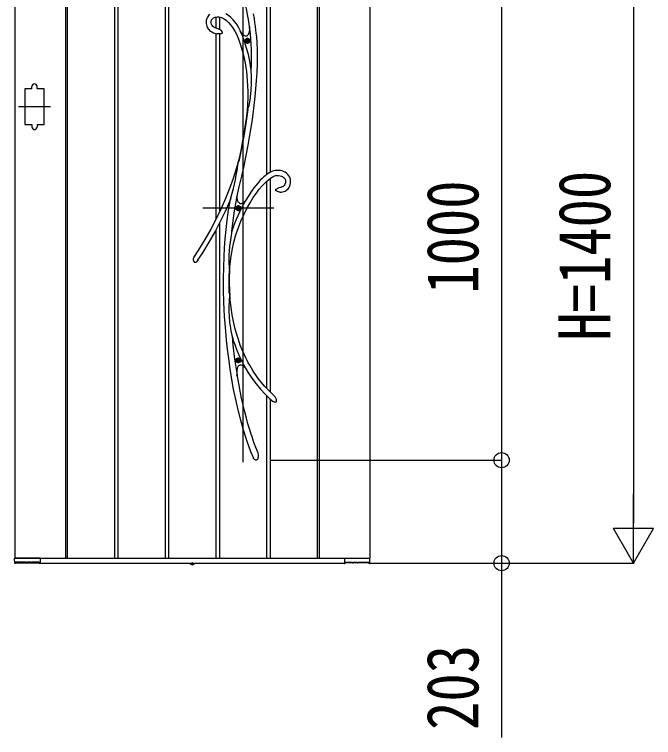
# Model space of a CAD drawing. Units: millimetres, scale not verified. Extents: x -14718 to 14718, y -10395 to 10395.
# Drawn here: x 2084 to 3344, y 4169 to 5594 of the extents above; entities that cross this region are included whole.
import ezdxf
from ezdxf.enums import TextEntityAlignment as Align

# ---------------------------------------------------------------- set-up
doc = ezdxf.new("R2010")
doc.units = ezdxf.units.MM
doc.header["$LTSCALE"] = 30
for name, color, linetype in [('0-3_YKK_13', 4, 'Continuous'), ('0-4_YKK_A1', 4, 'Continuous'), ('0-5_YKK_D', 6, 'Continuous')]:
    doc.layers.add(name, color=color, linetype=linetype)
doc.styles.add('ＭＳ ゴシック', font='')
doc.styles.get('ＭＳ ゴシック').set_extended_font_data('MS Gothic')

msp = doc.modelspace()

# ---------------------------------------------------------------- linework, layer by layer
at = {"layer": '0-3_YKK_13'}
for p, q in [((2534.57, 5715.5), (2534.57, 4711.5)), ((2485.9, 5566.23), (2483.92, 5566.61)), ((2548.37, 5566.34), (2547.69, 5570.94)), ((2530.67, 5559.63), (2530.53, 5559.95)), ((2543.57, 5536.75), (2543.57, 5548.25)), ((2537.82, 5542.5), (2549.32, 5542.5)), ((2544.8, 5542.09), (2545.62, 5542.09)), ((2599.23, 5248.77), (2599.13, 5248.46)), ((2608.24, 5244.07), (2608.25, 5244.07)), ((2538.89, 5226.23), (2538.87, 5226.22)), ((2538.89, 5226.23), (2538.98, 5226.32)), ((2595.57, 5212.5), (2455.57, 5212.5)), ((2525.57, 5206.75), (2525.57, 5218.25)), ((2526.8, 5212.09), (2527.62, 5212.09)), ((2439.49, 5105.41), (2439.28, 5105.55)), ((2519.82, 4912.5), (2531.32, 4912.5)), ((2525.57, 4906.75), (2525.57, 4918.25)), ((2526.8, 4912.09), (2527.62, 4912.09)), ((2522.99, 4881.08), (2522.43, 4883.5)), ((2599.76, 4830.79), (2599.25, 4830.16)), ((2563.91, 4730.53), (2563.91, 4730.53))]:
    msp.add_line(p, q, dxfattribs=at)
for points in [[(2507.89, 5700.23), (2507.91, 5700.18), (2512.88, 5688.66), (2517.31, 5677.99), (2521.24, 5668.07), (2524.72, 5658.84), (2527.81, 5650.22), (2530.54, 5642.15), (2533.79, 5631.85), (2536.52, 5622.35), (2538.82, 5613.54), (2540.76, 5605.33), (2543.02, 5594.48), (2544.82, 5584.49), (2546.26, 5575.23), (2547.41, 5566.77)], [(2469.16, 5594.47), (2466.72, 5592.18), (2464.66, 5589.42), (2463.1, 5586.23), (2462.12, 5582.71), (2461.78, 5578.95), (2461.95, 5576.37), (2462.43, 5573.76), (2463.2, 5571.28), (2464.59, 5568.36), (2465.92, 5566.31), (2467.2, 5564.69), (2468.8, 5563.03), (2470.43, 5561.68), (2472.92, 5560.05), (2476.44, 5558.37), (2481.11, 5556.91), (2483.94, 5556.43)], [(2483.92, 5566.61), (2483.16, 5566.75), (2479.51, 5568.05), (2476.88, 5569.53), (2475.06, 5571.02), (2473.86, 5572.41), (2473.08, 5573.66), (2472.59, 5574.74), (2471.9, 5577.4), (2471.92, 5580.68), (2472.85, 5583.59), (2474.46, 5585.83), (2476.81, 5587.58), (2480, 5588.87), (2483.47, 5589.54), (2486.73, 5589.56), (2489.75, 5589.08), (2492.55, 5588.22), (2497.44, 5585.84), (2501.87, 5582.74), (2506.19, 5578.82), (2510.3, 5574.2), (2514.14, 5568.98), (2518.79, 5561.18), (2522.93, 5552.66), (2526.53, 5543.78), (2529.69, 5534.73), (2532.46, 5525.64), (2534.87, 5516.6), (2536.93, 5507.64), (2538.67, 5498.83), (2540.2, 5489.65), (2541.29, 5481.88), (2542.27, 5473.29), (2543.11, 5463.85), (2543.74, 5453.52), (2544.12, 5442.27), (2544.17, 5430.04), (2543.82, 5416.82), (2543.16, 5405.35)], [(2530.53, 5559.95), (2529.88, 5561.4), (2526.43, 5568.01), (2522.93, 5573.79), (2519.19, 5579.05), (2515.12, 5583.93), (2510.72, 5588.34), (2505.99, 5592.17), (2500.95, 5595.35)], [(2522.77, 5233.05), (2522.83, 5233.39), (2527.32, 5254.49), (2532.05, 5275.28), (2536.74, 5296), (2541.08, 5316.53), (2544.99, 5336.71), (2547.77, 5352.27), (2550.3, 5367.55), (2552.59, 5382.54), (2554.78, 5398.15), (2556.87, 5414.81), (2558.8, 5432.37), (2560.26, 5447.94), (2561.5, 5463.93), (2562.46, 5480.18), (2563.07, 5496.16), (2563.3, 5511.31), (2563.13, 5525.52), (2562.56, 5538.75), (2561.62, 5551.05), (2560.95, 5557.76), (2560.2, 5564.32), (2559.35, 5571.01), (2558.32, 5578.41), (2557.04, 5586.56), (2555.45, 5595.53)], [(2485.88, 5566.14), (2485.82, 5566.16), (2485.83, 5566.16), (2485.96, 5566.12), (2486.77, 5565.88), (2488.5, 5565.19), (2490.17, 5564.22), (2491.46, 5563.16), (2492.6, 5561.8), (2493.49, 5560.13), (2493.8, 5559.13), (2493.9, 5558.57), (2493.93, 5558.26), (2493.92, 5558.05), (2493.9, 5557.85), (2493.86, 5557.65), (2493.73, 5557.34), (2493.19, 5556.92), (2492.1, 5556.57), (2490.66, 5556.36), (2489.13, 5556.26), (2486.64, 5556.25), (2485.26, 5556.28), (2484.5, 5556.31), (2484.04, 5556.33), (2483.92, 5556.34)], [(2528.74, 5562.35), (2529.8, 5560.87), (2530.42, 5560.03), (2530.71, 5559.63), (2530.7, 5559.64)], [(2547.69, 5570.94), (2547.31, 5565.7), (2546.71, 5561.28), (2545.89, 5557.7), (2545.12, 5555.56), (2544.23, 5553.88), (2543.22, 5552.67), (2542.07, 5551.93), (2540.8, 5551.66), (2539.41, 5551.86), (2537.89, 5552.52), (2536.24, 5553.66), (2533.17, 5556.63), (2529.74, 5560.94)], [(2550.77, 5484.01), (2550.06, 5489.19), (2547.9, 5502.25), (2545.19, 5515.22), (2541.86, 5528.14), (2537.87, 5540.9), (2533.49, 5552.57), (2529.74, 5560.94)], [(2547.41, 5566.77), (2547.41, 5566.75), (2547.44, 5567.03), (2547.51, 5567.9), (2547.64, 5569.93), (2547.67, 5570.54)], [(2542.34, 5542.91), (2541.52, 5542.91), (2541.52, 5542.09), (2542.34, 5542.09)], [(2543.98, 5543.73), (2543.98, 5544.55), (2543.16, 5544.55), (2543.16, 5543.73)], [(2543.16, 5541.27), (2543.16, 5540.45), (2543.98, 5540.45), (2543.98, 5541.27)], [(2545.62, 5542.09), (2545.62, 5542.91), (2544.8, 5542.91)], [(2543.2, 5405.35), (2543.2, 5405.36), (2543.41, 5406.07), (2544.2, 5408.04), (2544.86, 5409.67), (2545.57, 5411.55), (2546.68, 5414.96), (2547.64, 5418.65), (2548.85, 5425.1), (2549.68, 5431.65), (2550.72, 5445.05), (2551.19, 5458.1), (2551.24, 5469.84), (2551.12, 5475.7), (2550.9, 5481.48), (2550.77, 5484.01)], [(2543.18, 5405.35), (2541.6, 5393.46), (2539.81, 5381.07), (2537.78, 5368.05), (2535.6, 5354.96), (2533.31, 5342.09), (2530.92, 5329.47), (2526.48, 5307.65), (2526.39, 5307.28)], [(2544.18, 5407.15), (2540.28, 5379.2), (2535.58, 5350.51), (2531.33, 5327.62), (2526.58, 5304.56)], [(2544.18, 5407.15), (2543.72, 5406.49), (2543.38, 5405.76), (2543.21, 5405.32), (2543.2, 5405.35)], [(2526.47, 5307.7), (2521.41, 5290.04), (2515.2, 5270.88), (2508.16, 5251.43), (2500.26, 5231.73), (2491.48, 5211.8), (2481.79, 5191.66), (2471.17, 5171.33), (2459.6, 5150.84), (2447.05, 5130.2), (2437.37, 5115.38)], [(2508.72, 5226.14), (2508.64, 5225.9), (2508.6, 5225.79), (2508.62, 5225.92), (2508.76, 5226.46), (2509.16, 5227.89), (2509.87, 5230.27), (2510.68, 5232.91), (2512.02, 5237.3), (2513.37, 5241.79), (2516.02, 5251.13), (2518.19, 5259.75), (2519.99, 5268.52), (2521.5, 5277.75), (2522.93, 5286.96), (2524.48, 5296.56), (2525.29, 5301.36), (2526.12, 5305.93), (2526.3, 5306.85), (2526.4, 5307.28)], [(2526.4, 5307.28), (2526.44, 5307.47), (2526.5, 5307.7), (2526.53, 5307.77), (2526.55, 5307.66), (2526.55, 5307.17), (2526.53, 5305.93), (2526.58, 5304.56)], [(2508.35, 5085.63), (2508.94, 5096.28), (2510.72, 5113.32), (2513.31, 5129.71), (2516.72, 5145.34), (2520.84, 5160.15), (2525.53, 5174.09), (2530.62, 5187.11), (2535.99, 5199.2), (2542.3, 5211.84), (2548.66, 5223.22), (2554.94, 5233.34), (2561.04, 5242.24), (2566.87, 5249.94), (2572.35, 5256.5), (2577.45, 5261.98), (2581.56, 5265.95), (2585.32, 5269.18), (2588.73, 5271.75), (2592.07, 5273.88), (2595.35, 5275.52), (2598.49, 5276.57), (2601.55, 5277.04), (2604.63, 5277.01), (2607.76, 5276.55), (2610.78, 5275.64), (2612.43, 5274.88), (2614.12, 5273.83), (2615.73, 5272.43), (2617.12, 5270.66), (2618.15, 5268.43), (2618.65, 5265.57), (2618.38, 5262.29), (2617.41, 5259.41), (2615.97, 5257.2), (2614.97, 5256.22), (2613.65, 5255.31), (2611.87, 5254.55), (2610.65, 5254.32)], [(2608.25, 5244.07), (2609.72, 5244.07), (2612.72, 5244.47), (2615.35, 5245.17), (2617.63, 5246.11), (2619.57, 5247.21), (2621.21, 5248.4), (2623.67, 5250.82), (2625.45, 5253.28), (2626.9, 5256.12), (2627.95, 5259.3), (2628.55, 5262.73), (2628.62, 5266.33), (2628.08, 5269.97), (2626.95, 5273.35), (2625.28, 5276.41), (2623.16, 5279.1), (2620.66, 5281.39), (2617.85, 5283.28), (2614.82, 5284.77), (2611.64, 5285.87), (2608.38, 5286.6), (2605.07, 5286.99), (2601.62, 5287.03), (2598.04, 5286.64), (2594.49, 5285.77), (2591.23, 5284.57), (2587.49, 5282.7), (2584.47, 5280.87), (2582.22, 5279.32), (2580.74, 5278.23), (2579.59, 5277.34), (2578.21, 5276.22), (2575.65, 5274.03), (2572.52, 5271.14), (2568.8, 5267.4), (2564.47, 5262.67), (2560.56, 5258.06), (2556.28, 5252.62), (2551.64, 5246.28)], [(2608.24, 5244.02), (2608.24, 5244.02), (2608.23, 5244.02), (2608.15, 5244.02), (2607.82, 5244.02), (2606.53, 5244.11), (2604.55, 5244.47), (2602.83, 5245.05), (2601.35, 5245.8), (2600.51, 5246.39), (2599.97, 5246.85), (2599.62, 5247.23), (2599.39, 5247.54), (2599.19, 5247.92), (2599.13, 5248.12), (2599.12, 5248.31), (2599.13, 5248.46)], [(2599.23, 5248.77), (2599.73, 5249.63), (2601.11, 5250.83), (2603.54, 5252.11), (2605.97, 5252.99), (2609.77, 5254.04), (2610.16, 5254.14), (2610.43, 5254.2), (2610.65, 5254.25), (2610.68, 5254.26), (2610.67, 5254.25), (2610.66, 5254.25)], [(2510.81, 5233.3), (2509.88, 5230.09), (2509.43, 5228.55), (2509.01, 5227.1), (2508.77, 5226.3), (2508.72, 5226.14)], [(2512.74, 5167), (2514.53, 5182.8), (2518.01, 5207.44), (2522.43, 5231.96), (2522.71, 5233.35)], [(2538.89, 5226.23), (2536.3, 5223.94), (2533.71, 5222.22), (2531.37, 5221.34), (2529.29, 5221.3), (2527.46, 5222.09), (2525.88, 5223.73), (2524.55, 5226.19), (2523.51, 5229.38), (2522.71, 5233.35)], [(2522.76, 5233.05), (2522.75, 5233.07), (2522.71, 5233.35)], [(2551.64, 5246.28), (2546.66, 5238.94), (2541.39, 5230.53), (2538.91, 5226.2)], [(2445.16, 5109.08), (2455.36, 5124.72), (2467.98, 5145.47), (2479.62, 5166.08), (2490.32, 5186.55), (2500.11, 5206.85), (2508.71, 5226.31)], [(2508.7, 5226.15), (2505.64, 5208.56), (2502.84, 5189.07), (2500.62, 5170.1), (2498.92, 5151.8), (2497.64, 5134.27), (2496.71, 5117.02), (2495.97, 5095.85), (2495.65, 5073.77), (2495.79, 5050.83), (2496.42, 5027.09), (2497.01, 5013.23), (2497.78, 4999.15), (2498.73, 4984.76), (2499.96, 4969.22), (2501.52, 4952.39), (2503.43, 4934.65), (2505.77, 4915.75), (2508.6, 4895.8), (2511.98, 4874.87), (2515.51, 4855.47), (2519.58, 4835.51), (2524.24, 4815.12), (2529.53, 4794.43), (2535.5, 4773.63), (2542.21, 4752.92), (2549.72, 4732.52), (2555.24, 4719.44)], [(2524.34, 5212.91), (2523.52, 5212.91), (2523.52, 5212.09), (2524.34, 5212.09)], [(2525.98, 5213.73), (2525.98, 5214.55), (2525.16, 5214.55), (2525.16, 5213.73)], [(2525.16, 5211.27), (2525.16, 5210.45), (2525.98, 5210.45), (2525.98, 5211.27)], [(2527.62, 5212.09), (2527.62, 5212.91), (2526.8, 5212.91)], [(2512.74, 5167), (2512.63, 5166.48), (2512.26, 5164.61), (2511.86, 5162.53), (2511.13, 5158.43), (2510.43, 5154.23), (2509.17, 5145.57), (2508.16, 5137.03), (2507.38, 5128.45), (2506.89, 5119.83), (2506.73, 5111.12), (2506.94, 5102.4), (2507.2, 5097.95), (2507.56, 5093.57), (2507.98, 5089.47), (2508.25, 5085.68), (2508.24, 5084.39)], [(2445.77, 5109.81), (2445.77, 5109.81), (2445.7, 5109.71), (2445.45, 5109.36), (2444.94, 5108.65), (2443.87, 5107.29), (2443.36, 5106.71), (2442.52, 5105.93), (2441.58, 5105.31), (2440.89, 5105.09), (2440.39, 5105.07), (2439.96, 5105.17), (2439.49, 5105.41)], [(2507.65, 5044.73), (2507.39, 5066.22), (2507.47, 5082.98)], [(2508.24, 5084.39), (2508.24, 5084.07), (2508.14, 5082.56), (2508.05, 5082.13), (2507.91, 5082.01), (2507.76, 5082.2), (2507.47, 5082.98)], [(2508.45, 5044.48), (2508.15, 5071.44), (2508.35, 5084.38)], [(2508.41, 5044.48), (2508.43, 5044.23), (2508.42, 5042.64), (2508.1, 5038.24), (2507.62, 5033.34), (2507.15, 5027.55), (2506.84, 5021.62), (2506.72, 5015.5), (2506.76, 5009.35), (2507.23, 4998.53), (2508.28, 4987.69), (2509.91, 4976.13), (2510.9, 4970.36), (2511.99, 4964.72), (2512.51, 4962.29), (2513.03, 4959.96), (2514.8, 4942.47), (2518.19, 4914.58), (2522.25, 4887.07), (2522.95, 4882.75)], [(2507.65, 5044.73), (2507.97, 5046.05), (2508.1, 5046.39), (2508.21, 5046.48), (2508.28, 5046.28), (2508.35, 5045.73), (2508.41, 5044.48)], [(2596.3, 4842.42), (2594.05, 4844.34), (2585.29, 4852.75), (2577.54, 4861.05), (2570.7, 4869.12), (2564.71, 4876.85), (2559.49, 4884.17), (2554.98, 4890.98), (2551.11, 4897.23), (2547.83, 4902.86), (2545.09, 4907.82), (2542.72, 4912.33), (2540.14, 4917.47), (2536.76, 4924.65), (2533.13, 4932.99), (2529.34, 4942.54), (2525.49, 4953.37), (2521.69, 4965.53), (2518.65, 4976.72), (2515.81, 4988.9), (2513.25, 5002.11), (2511.07, 5016.35), (2509.37, 5031.64), (2508.43, 5045.4)], [(2524.34, 4912.91), (2523.52, 4912.91), (2523.52, 4912.09), (2524.34, 4912.09)], [(2525.98, 4913.73), (2525.98, 4914.55), (2525.16, 4914.55), (2525.16, 4913.73)], [(2525.16, 4911.27), (2525.16, 4910.45), (2525.98, 4910.45), (2525.98, 4911.27)], [(2527.62, 4912.09), (2527.62, 4912.91), (2526.8, 4912.91)], [(2522.95, 4882.75), (2522.98, 4887.98), (2523.27, 4892.45), (2523.83, 4896.17), (2524.49, 4898.67), (2525.33, 4900.67), (2526.34, 4902.15), (2527.54, 4903.12), (2528.91, 4903.59), (2530.47, 4903.54), (2532.2, 4902.99), (2534.12, 4901.92), (2536.83, 4899.82), (2539.83, 4896.89)], [(2541.88, 4894.6), (2541.06, 4895.54), (2540.32, 4896.36), (2539.75, 4896.97), (2539.56, 4897.17), (2539.61, 4897.12), (2539.66, 4897.07)], [(2539.73, 4897.11), (2544.41, 4889.06), (2552.28, 4877.06), (2560.61, 4865.8), (2569.34, 4855.28), (2578.44, 4845.51), (2587.9, 4836.48), (2594.14, 4831.17)], [(2563.91, 4730.53), (2563.86, 4730.65), (2561.73, 4735.93), (2560.01, 4740.36), (2558.66, 4743.9), (2557.7, 4746.51), (2556.94, 4748.58), (2556.2, 4750.64), (2555.41, 4752.86), (2554.58, 4755.23), (2552.42, 4761.54), (2550.05, 4768.8), (2547.47, 4777.05), (2544.51, 4787.06), (2541.38, 4798.32), (2538.13, 4810.84), (2534.99, 4823.83), (2532.04, 4836.93), (2526.17, 4866.42), (2523.04, 4885.09)], [(2596.25, 4842.36), (2596.25, 4842.37), (2596.44, 4842.1), (2597.17, 4841.04), (2598.6, 4838.52), (2599.74, 4835.6), (2600.17, 4833.22), (2600.05, 4831.56), (2599.76, 4830.79)], [(2599.25, 4830.16), (2599.04, 4830.01), (2598.75, 4829.85), (2598.22, 4829.7), (2596.9, 4829.78), (2595.23, 4830.43), (2594.09, 4831.11)], [(2563.92, 4730.5), (2563.99, 4730.2), (2564.21, 4729.08), (2564.55, 4726.74), (2564.71, 4724.08), (2564.62, 4721.66), (2564.15, 4719.22), (2563.71, 4718.01), (2563.03, 4716.9), (2562.17, 4716.09), (2561.04, 4715.59), (2560.56, 4715.51), (2560.22, 4715.5), (2559.95, 4715.52), (2559.53, 4715.58), (2558.44, 4715.98), (2557.36, 4716.7), (2556.5, 4717.54), (2555.66, 4718.59), (2555.13, 4719.4)]]:
    msp.add_lwpolyline(points, dxfattribs=at)
msp.add_lwpolyline([(2483.92, 5566.56), (2483.94, 5566.56), (2483.95, 5566.55), (2483.95, 5566.55), (2483.95, 5566.55)], close=True, dxfattribs=at)
for centre, radius in [((2543.57, 5542.5), 4.81), ((2543.57, 5542.5), 4.5), ((2543.57, 5542.5), 4.5), ((2543.57, 5542.5), 3.75), ((2543.57, 5542.5), 2.5), ((2525.57, 5212.5), 4.81), ((2525.57, 5212.5), 4.5), ((2525.57, 5212.5), 4.5), ((2525.57, 5212.5), 3.75), ((2525.57, 5212.5), 2.5), ((2525.57, 4912.5), 4.81), ((2525.57, 4912.5), 4.5), ((2525.57, 4912.5), 4.5), ((2525.57, 4912.5), 3.75), ((2525.57, 4912.5), 2.5)]:
    msp.add_circle(centre, radius, dxfattribs=at)
for centre, radius, start, end in [((2097.13, 5512.01), 454.5, 356.46811, 6.86552), ((2542.34, 5543.73), 0.82, 270, 0), ((2542.34, 5541.27), 0.82, 0, 90), ((2544.8, 5543.73), 0.82, 180, 270), ((2544.8, 5541.27), 0.82, 90, 180), ((2581.48, 5242.59), 59.5, 187.0266, 189.00095), ((2806.32, 5072.77), 308.33, 150.15098, 162.20462), ((2511.48, 5254.17), 39.14, 314.6248, 315.66428), ((2524.34, 5213.73), 0.82, 270, 0), ((2524.34, 5211.27), 0.82, 0, 90), ((2526.8, 5213.73), 0.82, 180, 270), ((2526.8, 5211.27), 0.82, 90, 180), ((2443.89, 5111.49), 7.52, 148.54791, 232.1717), ((2801.94, 5045.48), 301.3, 196.48885, 209.54729), ((2524.34, 4913.73), 0.82, 270, 0), ((2524.34, 4911.27), 0.82, 0, 90), ((2526.8, 4913.73), 0.82, 180, 270), ((2526.8, 4911.27), 0.82, 90, 180), ((2640.99, 4884.92), 118.06, 179.92321, 181.86392)]:
    msp.add_arc(centre, radius, start, end, dxfattribs=at)
at = {"layer": '0-4_YKK_A1'}
for p, q in [((2084.57, 5902.5), (2084.57, 4522.5)), ((2184.57, 5902.5), (2184.57, 4522.5)), ((2188.07, 5902.5), (2188.07, 4522.5)), ((2281.07, 5902.5), (2281.07, 4522.5)), ((2288.07, 5902.5), (2288.07, 4522.5)), ((2381.07, 5902.5), (2381.07, 4522.5)), ((2388.07, 5902.5), (2388.07, 4522.5)), ((2581.07, 5902.5), (2581.07, 5278.47)), ((2588.07, 5902.5), (2588.07, 5283)), ((2681.07, 5902.5), (2681.07, 4522.5)), ((2684.57, 5902.5), (2684.57, 4522.5)), ((2784.57, 5902.5), (2784.57, 4522.5)), ((2488.07, 5589.34), (2488.07, 5565.36)), ((2481.07, 5589.07), (2481.07, 5567.5)), ((2481.07, 5556.93), (2481.07, 5190.28)), ((2488.07, 5556.26), (2488.07, 5204.72)), ((2118.57, 5447.5), (2118.57, 5452.5)), ((2128.57, 5447.5), (2128.57, 5452.5)), ((2155.07, 5412.5), (2092.07, 5412.5)), ((2118.57, 5377.5), (2118.57, 5372.5)), ((2128.57, 5377.5), (2128.57, 5372.5)), ((2581.07, 5265.47), (2581.07, 4857.27)), ((2588.07, 5271.25), (2588.07, 4850.09)), ((2488.07, 5182.24), (2488.07, 4522.5)), ((2481.07, 5168.85), (2481.07, 4522.5)), ((2581.07, 4843), (2581.07, 4522.5)), ((2588.07, 4836.33), (2588.07, 4522.5)), ((2084.68, 4512.47), (2084.1, 4521.97)), ((2084.57, 4522.5), (2784.57, 4522.5)), ((2091.57, 4522.5), (2084.57, 4522.5)), ((2134.27, 4522.5), (2084.6, 4522.5)), ((2134.57, 4522.5), (2134.57, 4512.5)), ((2134.57, 4522.2), (2134.57, 4512.52)), ((2734.57, 4522.5), (2734.57, 4512.5)), ((2734.57, 4522.2), (2734.57, 4512.52)), ((2734.87, 4522.5), (2784.54, 4522.5)), ((2784.46, 4512.47), (2785.04, 4521.97)), ((2085.93, 4512), (2085.18, 4512)), ((2086.43, 4512.49), (2086.46, 4514.31)), ((2086.44, 4513), (2132.74, 4513)), ((2107.36, 4514.6), (2086.77, 4514.6)), ((2107.68, 4514.31), (2107.69, 4513.49)), ((2109.41, 4513.49), (2109.43, 4514.31)), ((2116.4, 4514.6), (2109.74, 4514.6)), ((2116.71, 4514.31), (2116.73, 4513.49)), ((2118.45, 4513.49), (2118.46, 4514.31)), ((2132.4, 4514.6), (2118.77, 4514.6)), ((2128.67, 4514.6), (2128.69, 4513.49)), ((2132.71, 4514.31), (2132.74, 4512.51)), ((2134.07, 4512.02), (2133.24, 4512.02)), ((2134.57, 4512.5), (2734.57, 4512.5)), ((2430.66, 4512), (2430.75, 4512.5)), ((2430.66, 4512), (2430.83, 4511.03)), ((2430.66, 4512), (2438.48, 4512)), ((2430.75, 4512.5), (2438.39, 4512.5)), ((2434.57, 4508.3), (2434.57, 4512.5)), ((2438.48, 4512), (2438.31, 4511.03)), ((2438.48, 4512), (2438.39, 4512.5)), ((2735.07, 4512.02), (2735.89, 4512.02)), ((2736.43, 4514.31), (2736.39, 4512.51)), ((2782.7, 4513), (2736.4, 4513)), ((2736.74, 4514.6), (2750.36, 4514.6)), ((2740.47, 4514.6), (2740.45, 4513.49)), ((2750.69, 4513.49), (2750.68, 4514.31)), ((2752.43, 4514.31), (2752.41, 4513.49)), ((2752.74, 4514.6), (2759.4, 4514.6)), ((2759.73, 4513.49), (2759.71, 4514.31)), ((2761.46, 4514.31), (2761.45, 4513.49)), ((2761.77, 4514.6), (2782.36, 4514.6)), ((2782.71, 4512.49), (2782.68, 4514.31)), ((2783.21, 4512), (2783.96, 4512))]:
    msp.add_line(p, q, dxfattribs=at)
for points in [[(2118.57, 5447.5), (2104.57, 5447.5), (2104.57, 5377.5), (2118.57, 5377.5)], [(2128.57, 5377.5), (2142.57, 5377.5), (2142.57, 5447.5), (2128.57, 5447.5)], [(2086.77, 4514.6), (2086.64, 4514.57), (2086.56, 4514.52), (2086.52, 4514.47), (2086.49, 4514.41), (2086.47, 4514.36), (2086.46, 4514.31)], [(2107.68, 4514.31), (2107.67, 4514.35), (2107.66, 4514.4), (2107.64, 4514.45), (2107.6, 4514.49), (2107.56, 4514.54), (2107.48, 4514.58), (2107.36, 4514.6)], [(2109.74, 4514.6), (2109.61, 4514.57), (2109.53, 4514.52), (2109.48, 4514.47), (2109.45, 4514.41), (2109.43, 4514.36), (2109.43, 4514.31)], [(2116.71, 4514.31), (2116.71, 4514.35), (2116.7, 4514.4), (2116.67, 4514.45), (2116.64, 4514.49), (2116.59, 4514.54), (2116.52, 4514.58), (2116.4, 4514.6)], [(2118.77, 4514.6), (2118.64, 4514.57), (2118.56, 4514.52), (2118.52, 4514.47), (2118.49, 4514.41), (2118.47, 4514.36), (2118.46, 4514.31)], [(2132.71, 4514.31), (2132.71, 4514.35), (2132.7, 4514.4), (2132.67, 4514.45), (2132.64, 4514.49), (2132.59, 4514.54), (2132.52, 4514.58), (2132.4, 4514.6)], [(2432.27, 4509.92), (2433.42, 4512.24), (2434.57, 4512.85)], [(2436.87, 4509.92), (2435.71, 4512.24), (2434.57, 4512.85)], [(2736.43, 4514.31), (2736.43, 4514.35), (2736.44, 4514.4), (2736.47, 4514.45), (2736.5, 4514.49), (2736.55, 4514.54), (2736.62, 4514.58), (2736.74, 4514.6)], [(2750.36, 4514.6), (2750.5, 4514.57), (2750.57, 4514.52), (2750.62, 4514.47), (2750.65, 4514.41), (2750.67, 4514.36), (2750.68, 4514.31)], [(2752.43, 4514.31), (2752.43, 4514.35), (2752.44, 4514.4), (2752.47, 4514.45), (2752.5, 4514.49), (2752.55, 4514.54), (2752.62, 4514.58), (2752.74, 4514.6)], [(2759.4, 4514.6), (2759.53, 4514.57), (2759.61, 4514.52), (2759.66, 4514.47), (2759.69, 4514.41), (2759.7, 4514.36), (2759.71, 4514.31)], [(2761.46, 4514.31), (2761.47, 4514.35), (2761.48, 4514.4), (2761.5, 4514.45), (2761.53, 4514.49), (2761.58, 4514.54), (2761.66, 4514.58), (2761.77, 4514.6)], [(2782.36, 4514.6), (2782.5, 4514.57), (2782.57, 4514.52), (2782.62, 4514.47), (2782.65, 4514.41), (2782.67, 4514.36), (2782.68, 4514.31)]]:
    msp.add_lwpolyline(points, dxfattribs=at)
for centre, radius, start, end in [((2123.57, 5452.5), 5, 0, 180), ((2123.57, 5372.5), 5, 180, 0), ((2084.6, 4522), 0.5, 90, 183.5), ((2134.27, 4522.2), 0.3, 0, 90), ((2734.87, 4522.2), 0.3, 90, 180), ((2784.54, 4522), 0.5, 356.5, 90), ((2085.18, 4512.5), 0.5, 183.5, 269.21081), ((2085.93, 4512.5), 0.5, 269.18971, 359), ((2108.19, 4513.5), 0.5, 181, 270), ((2108.91, 4513.5), 0.5, 270, 359), ((2117.23, 4513.5), 0.5, 181, 270), ((2117.95, 4513.5), 0.5, 270, 359), ((2129.19, 4513.5), 0.5, 181, 270), ((2133.24, 4512.52), 0.5, 181.0014, 270.00152), ((2134.07, 4512.52), 0.5, 270, 0), ((2431.72, 4511.18), 0.9, 190, 239.36409), ((2434.57, 4516), 6.5, 239.36409, 300.63591), ((2437.42, 4511.18), 0.9, 300.63591, 350), ((2735.07, 4512.52), 0.5, 180, 270), ((2735.89, 4512.52), 0.5, 269.99848, 358.9986), ((2739.95, 4513.5), 0.5, 270, 359), ((2751.19, 4513.5), 0.5, 181, 270), ((2751.91, 4513.5), 0.5, 270, 359), ((2760.23, 4513.5), 0.5, 181, 270), ((2760.95, 4513.5), 0.5, 270, 359), ((2783.21, 4512.5), 0.5, 181, 270.81029), ((2783.96, 4512.5), 0.5, 270.78919, 356.5)]:
    msp.add_arc(centre, radius, start, end, dxfattribs=at)
at = {"layer": '0-5_YKK_D'}
for p, q in [((3304.57, 5833.5), (3304.57, 4591.5)), ((3044.57, 5715.5), (3044.57, 4715.5)), ((2589.07, 4715.5), (3045.57, 4715.5)), ((2589.07, 4715.5), (3045.57, 4715.5)), ((3304.57, 4512.5), (3304.57, 4649.33)), ((3304.57, 4512.5), (3265.07, 4580.92)), ((3344.07, 4580.92), (3265.07, 4580.92)), ((3304.57, 4512.5), (3344.07, 4580.92)), ((2785.57, 4512.5), (3045.57, 4512.5)), ((2786.57, 4512.5), (3305.57, 4512.5))]:
    msp.add_line(p, q, dxfattribs=at)
msp.add_lwpolyline([(3044.57, 4715.5), (3044.57, 4512.5), (3044.57, 4168.63)], dxfattribs=at)
for centre in [(3044.57, 4715.5), (3044.57, 4715.5), (3044.57, 4512.5)]:
    msp.add_circle(centre, 15, dxfattribs=at)

# ---------------------------------------------------------------- texts
at = {"layer": '0-5_YKK_D', "style": 'ＭＳ ゴシック', "width": 0.8}
for s, p in [('H=1400', (3289.57, 4951.17)), ('1000', (3029.57, 5043.77)), ('203', (3029.57, 4183.63))]:
    msp.add_text(s, height=102.6, rotation=90, dxfattribs=at).set_placement(p, align=Align.BOTTOM_LEFT)

doc.saveas('drawing.dxf')
